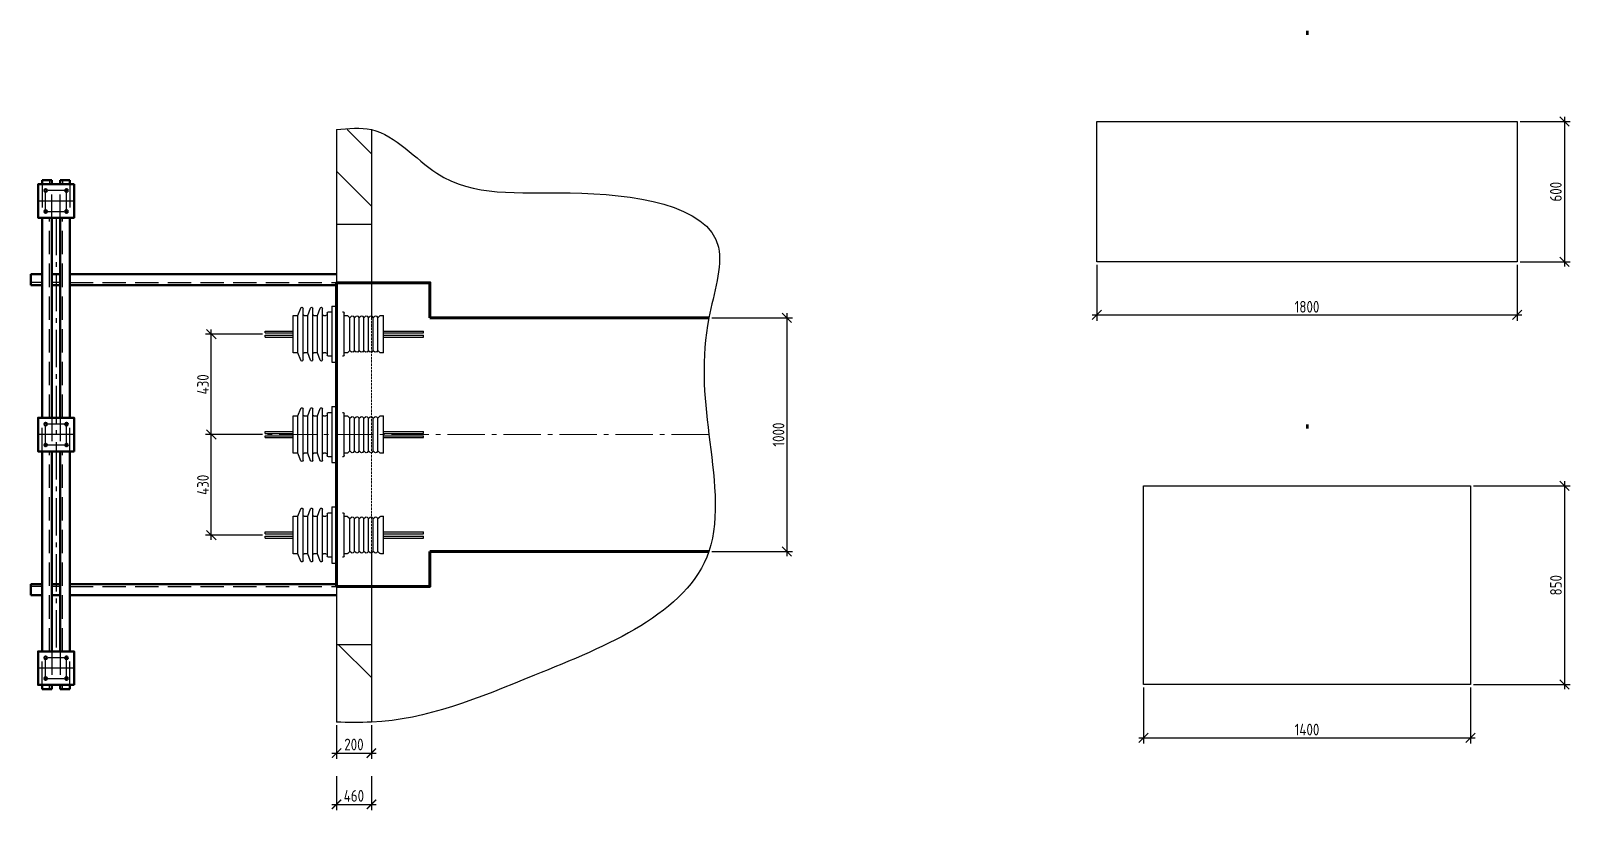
# Model space of a CAD drawing. Extents: x 16310088 to 16425637, y -218501 to -177893.
# Drawn here: x 16372213 to 16405180, y -217099 to -200414 of the extents above; entities that cross this region are included whole.
import ezdxf

# ---------------------------------------------------------------- set-up
doc = ezdxf.new("R2010")
doc.units = 0
for name, pattern in [('GOST2.303 4', [7, 5, -2, 0]), ('GOST2.303 6', [12, 8, -1.5, 1, -1.5]), ('ГОСТ 2.303 6', [12, 8, -1.5, 1, -1.5])]:
    doc.linetypes.add(name, pattern=pattern)
doc.layers.get('0').update_dxf_attribs({"color": 250})
doc.layers.get('Defpoints').update_dxf_attribs({"color": 250})
doc.layers.add('Стена', color=252, linetype='Continuous', lineweight=40)
doc.layers.add('эл_оборудование', color=7, linetype='Continuous', lineweight=18)
doc.styles.add('GOST 2.304', font='CS_Gost2304.shx')
doc.dimstyles.new('SPDS$0', dxfattribs={"dimscale": 5, "dimtxt": 2.5, "dimasz": 2, "dimexe": 1.25, "dimexo": 0.625, "dimgap": 0.5, "dimtad": 1, "dimdec": 0, "dimrnd": 0.001, "dimtxsty": 'GOST 2.304', "dimblk": 'ARCHTICK', "dimcen": 2.5, "dimdle": 1, "dimadec": 8, "dimazin": 2, "dimtfac": 0.75, "dimtdec": 0, "dimtmove": 1, "dimatfit": 3, "dimfxl": 1, "dimtolj": 1, "dimarcsym": 0})

# ---------------------------------------------------------------- blocks, each defined once
blk = doc.blocks.new('ШМ-перех2')
for p, q in [((778.7, 1259.5), (766.4, 1259.5)), ((766.4, 1179.5), (766.4, 1259.5)), ((790.8, 1249.5), (782.3, 1258)), ((797.3, 1256), (790.8, 1249.5)), ((810.8, 1249.5), (804.3, 1256)), ((817.3, 1256), (810.8, 1249.5)), ((830.8, 1249.5), (824.3, 1256)), ((837.3, 1256), (830.8, 1249.5)), ((850.8, 1249.5), (844.3, 1256)), ((857.3, 1256), (850.8, 1249.5)), ((870.8, 1249.5), (864.3, 1256)), ((877.3, 1256), (870.8, 1249.5)), ((890.8, 1249.5), (884.3, 1256)), ((897.3, 1256), (890.8, 1249.5)), ((910.8, 1249.5), (904.3, 1256)), ((919.3, 1258), (910.8, 1249.5)), ((935.2, 1259.5), (922.9, 1259.5)), ((935.2, 1179.5), (935.2, 1269.5)), ((942.2, 1274.5), (940.2, 1274.5)), ((988.2, 1299.5), (968.2, 1299.5)), ((988.2, 1299.5), (988.2, 1289.5)), ((988.2, 1289.5), (988.2, 1069.5)), ((1003.2, 1274.5), (988.2, 1274.5)), ((1008.2, 1269.5), (1008.2, 1089.5)), ((1023.2, 1259.5), (1013.2, 1259.5)), ((1028.2, 1179.5), (1028.2, 1289.6)), ((1049.9, 1259.5), (1037.9, 1291.3)), ((1064.9, 1259.5), (1049.9, 1259.5)), ((1049.9, 1179.5), (1049.9, 1259.5)), ((1069.9, 1179.5), (1069.9, 1289.6)), ((1091.5, 1259.5), (1079.5, 1291.3)), ((1106.5, 1259.5), (1091.5, 1259.5)), ((1091.5, 1179.5), (1091.5, 1259.5)), ((1111.5, 1179.5), (1111.5, 1289.6)), ((1133.2, 1259.5), (1121.2, 1291.3)), ((1153.2, 1259.5), (1133.2, 1259.5)), ((1133.2, 1179.5), (1133.2, 1259.5)), ((1153.2, 1179.5), (1153.2, 1259.5)), ((595.2, 1184.5), (595.2, 1192.5)), ((766.4, 1192.5), (595.2, 1192.5)), ((790.8, 1179.5), (790.8, 1249.5)), ((810.8, 1179.5), (810.8, 1249.5)), ((830.8, 1179.5), (830.8, 1249.5)), ((850.8, 1179.5), (850.8, 1249.5)), ((870.8, 1179.5), (870.8, 1249.5)), ((890.8, 1179.5), (890.8, 1249.5)), ((910.8, 1179.5), (910.8, 1249.5)), ((1273.2, 1192.5), (1153.2, 1192.5)), ((1273.2, 1184.5), (1273.2, 1192.5)), ((766.4, 1184.5), (595.2, 1184.5)), ((766.4, 1174.5), (595.2, 1174.5)), ((595.2, 1166.5), (595.2, 1174.5)), ((766.4, 1166.5), (595.2, 1166.5)), ((766.4, 1099.5), (766.4, 1179.5)), ((790.8, 1109.5), (790.8, 1179.5)), ((810.8, 1109.5), (810.8, 1179.5)), ((830.8, 1109.5), (830.8, 1179.5)), ((850.8, 1109.5), (850.8, 1179.5)), ((870.8, 1109.5), (870.8, 1179.5)), ((890.8, 1109.5), (890.8, 1179.5)), ((910.8, 1109.5), (910.8, 1179.5)), ((935.2, 1089.5), (935.2, 1179.5)), ((1028.2, 1069.4), (1028.2, 1179.5)), ((1049.9, 1099.5), (1049.9, 1179.5)), ((1069.9, 1069.4), (1069.9, 1179.5)), ((1091.5, 1099.5), (1091.5, 1179.5)), ((1111.5, 1069.4), (1111.5, 1179.5)), ((1133.2, 1099.5), (1133.2, 1179.5)), ((1273.2, 1184.5), (1153.2, 1184.5)), ((1153.2, 1099.5), (1153.2, 1179.5)), ((1273.2, 1174.5), (1153.2, 1174.5)), ((1273.2, 1166.5), (1153.2, 1166.5)), ((1273.2, 1166.5), (1273.2, 1174.5)), ((766.4, 1099.5), (778.7, 1099.5)), ((782.3, 1101), (790.8, 1109.5)), ((790.8, 1109.5), (797.3, 1103)), ((804.3, 1103), (810.8, 1109.5)), ((810.8, 1109.5), (817.3, 1103)), ((824.3, 1103), (830.8, 1109.5)), ((830.8, 1109.5), (837.3, 1103)), ((844.3, 1103), (850.8, 1109.5)), ((850.8, 1109.5), (857.3, 1103)), ((864.3, 1103), (870.8, 1109.5)), ((870.8, 1109.5), (877.3, 1103)), ((884.3, 1103), (890.8, 1109.5)), ((890.8, 1109.5), (897.3, 1103)), ((904.3, 1103), (910.8, 1109.5)), ((910.8, 1109.5), (919.3, 1101)), ((922.9, 1099.5), (935.2, 1099.5)), ((940.2, 1084.5), (942.2, 1084.5)), ((988.2, 1059.5), (968.2, 1059.5)), ((988.2, 1084.5), (1003.2, 1084.5)), ((988.2, 1069.5), (988.2, 1059.5)), ((1013.2, 1099.5), (1023.2, 1099.5)), ((1037.9, 1067.7), (1049.9, 1099.5)), ((1049.9, 1099.5), (1064.9, 1099.5)), ((1079.5, 1067.7), (1091.5, 1099.5)), ((1091.5, 1099.5), (1106.5, 1099.5)), ((1121.2, 1067.7), (1133.2, 1099.5)), ((1133.2, 1099.5), (1153.2, 1099.5))]:
    blk.add_line(p, q)
for centre, start, end in [((778.7, 1254.5), 45, 90), ((800.8, 1252.4), 45, 135), ((820.8, 1252.4), 45, 135), ((840.8, 1252.4), 45, 135), ((860.8, 1252.4), 45, 135), ((880.8, 1252.4), 45, 135), ((900.8, 1252.4), 45, 135), ((922.9, 1254.5), 90, 135), ((940.2, 1269.5), 90, 180), ((1003.2, 1269.5), 0, 90), ((1013.2, 1264.5), 180, 270), ((1023.2, 1264.5), 270, 0), ((1033.2, 1289.6), 20.64699, 180), ((1064.9, 1264.5), 270, 0), ((1074.9, 1289.6), 20.64699, 180), ((1106.5, 1264.5), 270, 0), ((1116.5, 1289.6), 20.64699, 180), ((778.7, 1104.5), 270, 315), ((800.8, 1106.6), 225, 315), ((820.8, 1106.6), 225, 315), ((840.8, 1106.6), 225, 315), ((860.8, 1106.6), 225, 315), ((880.8, 1106.6), 225, 315), ((900.8, 1106.6), 225, 315), ((922.9, 1104.5), 225, 270), ((940.2, 1089.5), 180, 270), ((1003.2, 1089.5), 270, 0), ((1013.2, 1094.5), 90, 180), ((1023.2, 1094.5), 0, 90), ((1033.2, 1069.4), 180, 339.35301), ((1064.9, 1094.5), 0, 90), ((1074.9, 1069.4), 180, 339.35301), ((1106.5, 1094.5), 0, 90), ((1116.5, 1069.4), 180, 339.35301)]:
    blk.add_arc(centre, 5, start, end)
blk = doc.blocks.new('_Oblique')
at = {"color": 0, "linetype": 'ByBlock', "lineweight": -2}
blk.add_line((-0.5, -0.5), (0.5, 0.5), dxfattribs=at)
blk = doc.blocks.new('*D284')
at = {"color": 0, "lineweight": -2, "ltscale": 100, "transparency": 16777216}
for p, q in [((16386797, -206558), (16388525, -206558)), ((16388400, -206458), (16388400, -211658)), ((16386797, -211558), (16388525, -211558))]:
    blk.add_line(p, q, dxfattribs=at)
at = {"layer": 'Defpoints', "color": 0, "lineweight": -3, "ltscale": 100, "transparency": 16777216}
for p in [(16386735, -206558), (16386735, -211558), (16388400, -211558)]:
    blk.add_point(p, dxfattribs=at)
at = {"color": 0, "lineweight": -2, "ltscale": 100, "transparency": 16777216, "xscale": 200, "yscale": 200, "zscale": 200}
for p, rotation in [((16388400, -206558), 90), ((16388400, -211558), 270)]:
    blk.add_blockref('_Oblique', p, dxfattribs=dict(at, rotation=rotation))
at = {"color": 0, "ltscale": 100, "transparency": 16777216, "insert": (16388225, -209058), "char_height": 250, "attachment_point": 5, "rotation": 90, "style": 'GOST 2.304'}
blk.add_mtext('\\A1;1000', dxfattribs=at)
blk = doc.blocks.new('*D285')
at = {"color": 0, "lineweight": -2, "ltscale": 100, "transparency": 16777216}
for p, q in [((16376079, -211308), (16376079, -208958)), ((16377172, -209058), (16375954, -209058)), ((16377172, -211208), (16375954, -211208))]:
    blk.add_line(p, q, dxfattribs=at)
at = {"layer": 'Defpoints', "color": 0, "lineweight": -3, "ltscale": 100, "transparency": 16777216}
for p in [(16376079, -209058), (16377235, -209058), (16377235, -211208)]:
    blk.add_point(p, dxfattribs=at)
at = {"color": 0, "lineweight": -2, "ltscale": 100, "transparency": 16777216, "xscale": 200, "yscale": 200, "zscale": 200}
for p, rotation in [((16376079, -209058), 90), ((16376079, -211208), 270)]:
    blk.add_blockref('_Oblique', p, dxfattribs=dict(at, rotation=rotation))
at = {"color": 0, "ltscale": 100, "transparency": 16777216, "insert": (16375899, -210133), "char_height": 250, "attachment_point": 5, "rotation": 90, "style": 'GOST 2.304'}
blk.add_mtext('\\A1;430', dxfattribs=at)
blk = doc.blocks.new('*D286')
at = {"color": 0, "lineweight": -2, "ltscale": 100, "transparency": 16777216}
for p, q in [((16377172, -206908), (16375954, -206908)), ((16376079, -209158), (16376079, -206808)), ((16376597, -209058), (16375954, -209058))]:
    blk.add_line(p, q, dxfattribs=at)
at = {"layer": 'Defpoints', "color": 0, "lineweight": -3, "ltscale": 100, "transparency": 16777216}
for p in [(16376079, -206908), (16377235, -206908), (16376660, -209058)]:
    blk.add_point(p, dxfattribs=at)
at = {"color": 0, "lineweight": -2, "ltscale": 100, "transparency": 16777216, "xscale": 200, "yscale": 200, "zscale": 200}
for p, rotation in [((16376079, -206908), 90), ((16376079, -209058), 270)]:
    blk.add_blockref('_Oblique', p, dxfattribs=dict(at, rotation=rotation))
at = {"color": 0, "ltscale": 100, "transparency": 16777216, "insert": (16375899, -207983), "char_height": 250, "attachment_point": 5, "rotation": 90, "style": 'GOST 2.304'}
blk.add_mtext('\\A1;430', dxfattribs=at)
blk = doc.blocks.new('A$C66D62355')
at = {"color": 0, "lineweight": 50, "ltscale": 100}
for p, q in [((-295, 5449), (-295, 5359)), ((-88, 5449), (-295, 5449)), ((-88, 5449), (-88, 5359)), ((88, 5449), (88, 5359)), ((88, 5449), (295, 5449)), ((295, 5449), (295, 5359)), ((-295, 359), (-295, 4641)), ((-88, 359), (-88, 4641)), ((88, 359), (88, 4641)), ((295, 359), (295, 4641)), ((-295, -4641), (-295, -359)), ((-88, -4641), (-88, -359)), ((88, -4641), (88, -359)), ((295, -4641), (295, -359)), ((-295, -5449), (-295, -5359)), ((-88, -5449), (-295, -5449)), ((-88, -5449), (-88, -5359)), ((88, -5449), (88, -5359)), ((88, -5449), (295, -5449)), ((295, -5449), (295, -5359))]:
    blk.add_line(p, q, dxfattribs=at)
at = {"color": 0, "linetype": 'GOST2.303 4', "ltscale": 100}
for p, q in [((-295, 5359), (-295, 4641)), ((-140, 5449), (-140, 5359)), ((-88, 4641), (-88, 5359)), ((88, 4641), (88, 5359)), ((140, 5449), (140, 5359)), ((295, 5359), (295, 4641)), ((-140, 359), (-140, 4641)), ((140, 359), (140, 4641)), ((-295, -359), (-295, 359)), ((-88, 359), (-88, -359)), ((88, 359), (88, -359)), ((295, -359), (295, 359)), ((-140, -4641), (-140, -359)), ((140, -4641), (140, -359)), ((-295, -5359), (-295, -4641)), ((-88, -4641), (-88, -5359)), ((88, -4641), (88, -5359)), ((295, -5359), (295, -4641)), ((-140, -5449), (-140, -5359)), ((140, -5449), (140, -5359))]:
    blk.add_line(p, q, dxfattribs=at)
at = {"color": 0, "linetype": 'GOST2.303 6', "ltscale": 100}
for p, q in [((386, 5000), (-386, 5000)), ((0, 4641), (0, -4641)), ((386, 0), (-386, 0)), ((386, -5000), (-386, -5000))]:
    blk.add_line(p, q, dxfattribs=at)
at = {"color": 0, "linetype": 'GOST2.303 6', "ltscale": 50}
for p, q in [((223, 5223), (-223, 5223)), ((-223, 4777), (-223, 5223)), ((223, 4777), (223, 5223)), ((-223, 4777), (223, 4777)), ((223, 223), (-223, 223)), ((-223, -223), (-223, 223)), ((223, -223), (223, 223)), ((-223, -223), (223, -223)), ((-223, -5223), (-223, -4777)), ((223, -4777), (-223, -4777)), ((223, -5223), (223, -4777)), ((-223, -5223), (223, -5223))]:
    blk.add_line(p, q, dxfattribs=at)
at = {"color": 0, "lineweight": 50}
for p, q in [((-541, 3200), (-541, 3435)), ((-541, 3435), (-295, 3435)), ((88, 3435), (-88, 3435)), ((295, 3435), (6006, 3435)), ((-295, 3200), (-541, 3200)), ((88, 3200), (-88, 3200)), ((295, 3200), (6006, 3200)), ((-295, -3200), (-541, -3200)), ((-541, -3200), (-541, -3435)), ((88, -3200), (-88, -3200)), ((295, -3200), (6006, -3200)), ((-541, -3435), (-295, -3435)), ((88, -3435), (-88, -3435)), ((295, -3435), (6006, -3435))]:
    blk.add_line(p, q, dxfattribs=at)
at = {"color": 0, "ltscale": 100}
for p, q in [((-295, 3255), (-541, 3255)), ((-295, -3255), (-541, -3255))]:
    blk.add_line(p, q, dxfattribs=at)
at = {"color": 0, "linetype": 'GOST2.303 4', "lineweight": 25, "ltscale": 100}
for p, q in [((88, 3255), (-88, 3255)), ((295, 3255), (6006, 3255)), ((88, -3255), (-88, -3255)), ((295, -3255), (6006, -3255))]:
    blk.add_line(p, q, dxfattribs=at)
at = {"color": 0, "lineweight": 50, "ltscale": 100}
for points in [[(386, 5359), (386, 4641), (-386, 4641), (-386, 5359)], [(386, -359), (386, 359), (-386, 359), (-386, -359)], [(386, -5359), (386, -4641), (-386, -4641), (-386, -5359)]]:
    blk.add_lwpolyline(points, close=True, dxfattribs=at)
for centre in [(-223, 5223), (223, 5223), (-223, 4777), (223, 4777), (-223, 223), (223, 223), (-223, -223), (223, -223), (-223, -4777), (223, -4777), (-223, -5223), (223, -5223)]:
    blk.add_circle(centre, 29.3, dxfattribs=at)
blk = doc.blocks.new('A$C7D697AD3')
at = {"color": 0, "lineweight": 53, "ltscale": 100}
blk.add_line((0, 44), (0, -44), dxfattribs=at)
blk = doc.blocks.new('*D367')
at = {"color": 0, "lineweight": -2, "ltscale": 100, "transparency": 16777216}
for p, q in [((16395043, -205421), (16395043, -206622)), ((16404043, -205421), (16404043, -206622)), ((16394943, -206497), (16404143, -206497))]:
    blk.add_line(p, q, dxfattribs=at)
at = {"layer": 'Defpoints', "color": 0, "lineweight": -3, "ltscale": 100, "transparency": 16777216}
for p in [(16395043, -205358), (16404043, -205358), (16404043, -206497)]:
    blk.add_point(p, dxfattribs=at)
at = {"color": 0, "lineweight": -2, "ltscale": 100, "transparency": 16777216, "xscale": 200, "yscale": 200, "zscale": 200, "rotation": 180}
blk.add_blockref('_Oblique', (16395043, -206497), dxfattribs=at)
at = {"color": 0, "lineweight": -2, "ltscale": 100, "transparency": 16777216, "xscale": 200, "yscale": 200, "zscale": 200}
blk.add_blockref('_Oblique', (16404043, -206497), dxfattribs=at)
at = {"color": 0, "ltscale": 100, "transparency": 16777216, "insert": (16399543, -206322), "char_height": 250, "attachment_point": 5, "style": 'GOST 2.304'}
blk.add_mtext('\\A1;1800', dxfattribs=at)
blk = doc.blocks.new('*D368')
at = {"color": 0, "lineweight": -2, "ltscale": 100, "transparency": 16777216}
for p, q in [((16404106, -202358), (16405180, -202358)), ((16405055, -202258), (16405055, -205458)), ((16404106, -205358), (16405180, -205358))]:
    blk.add_line(p, q, dxfattribs=at)
at = {"layer": 'Defpoints', "color": 0, "lineweight": -3, "ltscale": 100, "transparency": 16777216}
for p in [(16404043, -202358), (16404043, -205358), (16405055, -205358)]:
    blk.add_point(p, dxfattribs=at)
at = {"color": 0, "lineweight": -2, "ltscale": 100, "transparency": 16777216, "xscale": 200, "yscale": 200, "zscale": 200}
for p, rotation in [((16405055, -202358), 90), ((16405055, -205358), 270)]:
    blk.add_blockref('_Oblique', p, dxfattribs=dict(at, rotation=rotation))
at = {"color": 0, "ltscale": 100, "transparency": 16777216, "insert": (16404872, -203858), "char_height": 250, "attachment_point": 5, "rotation": 90, "style": 'GOST 2.304'}
blk.add_mtext('\\A1;600', dxfattribs=at)
blk = doc.blocks.new('*D369')
at = {"color": 0, "lineweight": -2, "ltscale": 100, "transparency": 16777216}
for p, q in [((16396043, -214471), (16396043, -215672)), ((16403043, -214471), (16403043, -215672)), ((16395943, -215547), (16403143, -215547))]:
    blk.add_line(p, q, dxfattribs=at)
at = {"layer": 'Defpoints', "color": 0, "lineweight": -3, "ltscale": 100, "transparency": 16777216}
for p in [(16396043, -214408), (16403043, -214408), (16403043, -215547)]:
    blk.add_point(p, dxfattribs=at)
at = {"color": 0, "lineweight": -2, "ltscale": 100, "transparency": 16777216, "xscale": 200, "yscale": 200, "zscale": 200, "rotation": 180}
blk.add_blockref('_Oblique', (16396043, -215547), dxfattribs=at)
at = {"color": 0, "lineweight": -2, "ltscale": 100, "transparency": 16777216, "xscale": 200, "yscale": 200, "zscale": 200}
blk.add_blockref('_Oblique', (16403043, -215547), dxfattribs=at)
at = {"color": 0, "ltscale": 100, "transparency": 16777216, "insert": (16399543, -215372), "char_height": 250, "attachment_point": 5, "style": 'GOST 2.304'}
blk.add_mtext('\\A1;1400', dxfattribs=at)
blk = doc.blocks.new('*D370')
at = {"color": 0, "lineweight": -2, "ltscale": 100, "transparency": 16777216}
for p, q in [((16403106, -210158), (16405180, -210158)), ((16405055, -210058), (16405055, -214508)), ((16403106, -214408), (16405180, -214408))]:
    blk.add_line(p, q, dxfattribs=at)
at = {"layer": 'Defpoints', "color": 0, "lineweight": -3, "ltscale": 100, "transparency": 16777216}
for p in [(16403043, -210158), (16403043, -214408), (16405055, -214408)]:
    blk.add_point(p, dxfattribs=at)
at = {"color": 0, "lineweight": -2, "ltscale": 100, "transparency": 16777216, "xscale": 200, "yscale": 200, "zscale": 200}
for p, rotation in [((16405055, -210158), 90), ((16405055, -214408), 270)]:
    blk.add_blockref('_Oblique', p, dxfattribs=dict(at, rotation=rotation))
at = {"color": 0, "ltscale": 100, "transparency": 16777216, "insert": (16404874, -212283), "char_height": 250, "attachment_point": 5, "rotation": 90, "style": 'GOST 2.304'}
blk.add_mtext('\\A1;850', dxfattribs=at)
blk = doc.blocks.new('_ArchTick')
at = {"color": 0, "linetype": 'ByBlock', "const_width": 0.15}
blk.add_lwpolyline([(-0.5, -0.5), (0.5, 0.5)], dxfattribs=at)
blk = doc.blocks.new('*D381')
at = {"color": 0, "lineweight": -2, "ltscale": 100, "transparency": 16777216}
for p, q in [((16378760, -215276), (16378760, -216002)), ((16379507, -215276), (16379507, -216002)), ((16378660, -215877), (16379607, -215877))]:
    blk.add_line(p, q, dxfattribs=at)
at = {"layer": 'Defpoints', "color": 0, "lineweight": -3, "ltscale": 100, "transparency": 16777216}
for p in [(16378760, -215214), (16379507, -215214), (16379507, -215877)]:
    blk.add_point(p, dxfattribs=at)
at = {"color": 0, "lineweight": -2, "ltscale": 100, "transparency": 16777216, "xscale": 200, "yscale": 200, "zscale": 200, "rotation": 180}
blk.add_blockref('_ArchTick', (16378760, -215877), dxfattribs=at)
at = {"color": 0, "lineweight": -2, "ltscale": 100, "transparency": 16777216, "xscale": 200, "yscale": 200, "zscale": 200}
blk.add_blockref('_ArchTick', (16379507, -215877), dxfattribs=at)
at = {"color": 0, "lineweight": -3, "ltscale": 100, "transparency": 16777216, "insert": (16379133, -215692), "char_height": 250, "attachment_point": 5, "style": 'GOST 2.304'}
blk.add_mtext('\\A1;200', dxfattribs=at)
blk = doc.blocks.new('*D380')
at = {"color": 0, "lineweight": -2, "ltscale": 100, "transparency": 16777216}
for p, q in [((16378760, -216373), (16378760, -217099)), ((16379507, -216373), (16379507, -217099)), ((16378660, -216974), (16379607, -216974))]:
    blk.add_line(p, q, dxfattribs=at)
at = {"layer": 'Defpoints', "color": 0, "lineweight": -3, "ltscale": 100, "transparency": 16777216}
for p in [(16378760, -216310), (16379507, -216310), (16379507, -216974)]:
    blk.add_point(p, dxfattribs=at)
at = {"color": 0, "lineweight": -2, "ltscale": 100, "transparency": 16777216, "xscale": 200, "yscale": 200, "zscale": 200, "rotation": 180}
blk.add_blockref('_ArchTick', (16378760, -216974), dxfattribs=at)
at = {"color": 0, "lineweight": -2, "ltscale": 100, "transparency": 16777216, "xscale": 200, "yscale": 200, "zscale": 200}
blk.add_blockref('_ArchTick', (16379507, -216974), dxfattribs=at)
at = {"color": 0, "lineweight": -3, "ltscale": 100, "transparency": 16777216, "insert": (16379133, -216791), "char_height": 250, "attachment_point": 5, "style": 'GOST 2.304'}
blk.add_mtext('\\A1;460', dxfattribs=at)

msp = doc.modelspace()

# ---------------------------------------------------------------- hatches: boundary and pattern name
at = {"layer": 'Стена', "lineweight": 25, "ltscale": 100}
h = msp.add_hatch(dxfattribs=at)
h.set_pattern_fill('ANSI32', color=252, scale=250, angle=-90)
h.set_pattern_definition([(315, (-65269592.4, 509245.7), (1683.79802, 1683.79802), []), (315, (-65269592.4, 508123), (1683.79802, 1683.79802), [])])
h.paths.add_polyline_path([(16379506.7, -202529.7), (16378756.7, -202529.7), (16378756.7, -204557.6), (16379506.7, -204557.6)])
h = msp.add_hatch(dxfattribs=at)
h.set_pattern_fill('ANSI32', color=252, scale=250, angle=-90)
h.set_pattern_definition([(315, (-65269592.4, 509258.2), (1683.79802, 1683.79802), []), (315, (-65269592.4, 508135.6), (1683.79802, 1683.79802), [])])
h.paths.add_polyline_path([(16378756.7, -215213.7), (16379506.7, -215213.7), (16379506.7, -213557.6), (16378756.7, -213557.6)])

# ---------------------------------------------------------------- linework, layer by layer
at = {"color": 0, "lineweight": -3, "ltscale": 4}
for points in [[(16395043.2, -202358.4), (16404043.2, -202358.4), (16404043.2, -205358.4), (16395043.2, -205358.4)], [(16396043.2, -210158.2), (16403043.2, -210158.2), (16403043.2, -214408.2), (16396043.2, -214408.2)]]:
    msp.add_lwpolyline(points, close=True, dxfattribs=at)
at = {"color": 0, "lineweight": -3, "ltscale": 50}
msp.add_spline([(16378759.2, -202529.7), (16379506.7, -202529.7), (16380906.4, -203462.2), (16383761.4, -203884), (16386938.1, -205049.1), (16386734.7, -206557.5), (16386734.7, -209057.5), (16386734.7, -211557.5), (16382999.3, -214210.4), (16379506.7, -215213.7), (16378759.9, -215213.7)], degree=3, dxfattribs=at)
at = {"layer": 'Стена', "color": 252, "lineweight": 25, "ltscale": 100}
for p, q in [((16378759.2, -202529.7), (16378759.9, -215213.7)), ((16379506.7, -202529.7), (16379506.7, -206557.6)), ((16379506.7, -211557.6), (16379506.7, -215213.7))]:
    msp.add_line(p, q, dxfattribs=at)
at = {"layer": 'эл_оборудование', "color": 252, "linetype": 'GOST2.303 4', "ltscale": 10}
msp.add_line((16379506.7, -206557.6), (16379506.7, -211557.6), dxfattribs=at)
at = {"layer": 'эл_оборудование', "color": 0, "linetype": 'ГОСТ 2.303 6', "ltscale": 100}
msp.add_line((16386734.7, -209057.5), (16376986.6, -209057.5), dxfattribs=at)
at = {"layer": 'эл_оборудование', "lineweight": 25, "ltscale": 100}
for points in [[(16379506.7, -204557.6), (16378756.7, -204557.6)], [(16379506.7, -213557.6), (16378756.7, -213557.6)]]:
    msp.add_lwpolyline(points, dxfattribs=at)
at = {"layer": 'эл_оборудование', "lineweight": 60, "ltscale": 100}
for points in [[(16380759.6, -211557.5), (16380759.6, -212307.5), (16378759.6, -212307.5), (16378759.6, -205807.5), (16380759.6, -205807.5), (16380759.6, -206557.5)], [(16380759.6, -206557.5), (16386734.7, -206557.5)], [(16386734.7, -211557.5), (16380759.6, -211557.5)]]:
    msp.add_lwpolyline(points, dxfattribs=at)

# ---------------------------------------------------------------- block references
at = {"color": 0, "lineweight": -3, "ltscale": 4}
for p in [(16399543.2, -200458.4), (16399543.2, -208883.2)]:
    msp.add_blockref('A$C7D697AD3', p, dxfattribs=at)
at = {"color": 0, "lineweight": -3, "ltscale": 5}
msp.add_blockref('A$C66D62355', (16372753.9, -209057.6), dxfattribs=at)
at = {"extrusion": (0, 0, -1), "xscale": 5, "yscale": 5, "zscale": -5}
for p in [(-16383600.6, -212805), (-16383600.6, -214955), (-16383600.6, -217105)]:
    msp.add_blockref('ШМ-перех2', p, dxfattribs=at)

# ---------------------------------------------------------------- dimensions: what is measured, and where the dimension line sits
at = {"color": 7, "ltscale": 100}
for base, p1, p2, picture, middle in [((16405054.5, -205358.4), (16404043.2, -202358.4), (16404043.2, -205358.4), '*D368', (16404872.3, -203858.4)), ((16388400.2, -211557.5), (16386734.7, -206557.5), (16386734.7, -211557.5), '*D284', (16388225.2, -209057.5)), ((16376079.1, -206907.6), (16376659.6, -209057.6), (16377234.6, -206907.6), '*D286', (16375898.9, -207982.6)), ((16376079.1, -209057.6), (16377234.6, -211207.5), (16377234.6, -209057.6), '*D285', (16375898.9, -210132.6)), ((16405054.5, -214408.2), (16403043.2, -210158.2), (16403043.2, -214408.2), '*D370', (16404874.4, -212283.2))]:
    dim = msp.add_linear_dim(base=base, p1=p1, p2=p2, angle=90, dimstyle='SPDS$0', override={"dimscale": 100, "dimlfac": 0.2, "dimblk1": 'Oblique', "dimblk2": 'Oblique', "dimsah": 1}, dxfattribs=at)
    dim.commit()
    dim.dimension.update_dxf_attribs({"geometry": picture, "text_midpoint": middle})
for base, p1, p2, picture, middle in [((16404043.2, -206497.1), (16395043.2, -205358.4), (16404043.2, -205358.4), '*D367', (16399543.2, -206322.1)), ((16403043.2, -215546.9), (16396043.2, -214408.2), (16403043.2, -214408.2), '*D369', (16399543.2, -215371.9))]:
    dim = msp.add_linear_dim(base=base, p1=p1, p2=p2, dimstyle='SPDS$0', override={"dimscale": 100, "dimlfac": 0.2, "dimblk1": 'Oblique', "dimblk2": 'Oblique', "dimsah": 1}, dxfattribs=at)
    dim.commit()
    dim.dimension.update_dxf_attribs({"geometry": picture, "text_midpoint": middle})
at = {"color": 0, "lineweight": -3, "ltscale": 100}
for base, p1, p2, text, picture, middle in [((16379506.7, -215877.1), (16378759.9, -215213.7), (16379506.7, -215213.8), '200', '*D381', (16379133.3, -215692.5)), ((16379506.7, -216973.5), (16378759.9, -216310.1), (16379506.7, -216310.2), '460', '*D380', (16379133.3, -216791.3))]:
    dim = msp.add_linear_dim(base=base, p1=p1, p2=p2, text=text, dimstyle='SPDS$0', override={"dimscale": 100}, dxfattribs=at)
    dim.commit()
    dim.dimension.update_dxf_attribs({"geometry": picture, "text_midpoint": middle})

doc.saveas('drawing.dxf')
